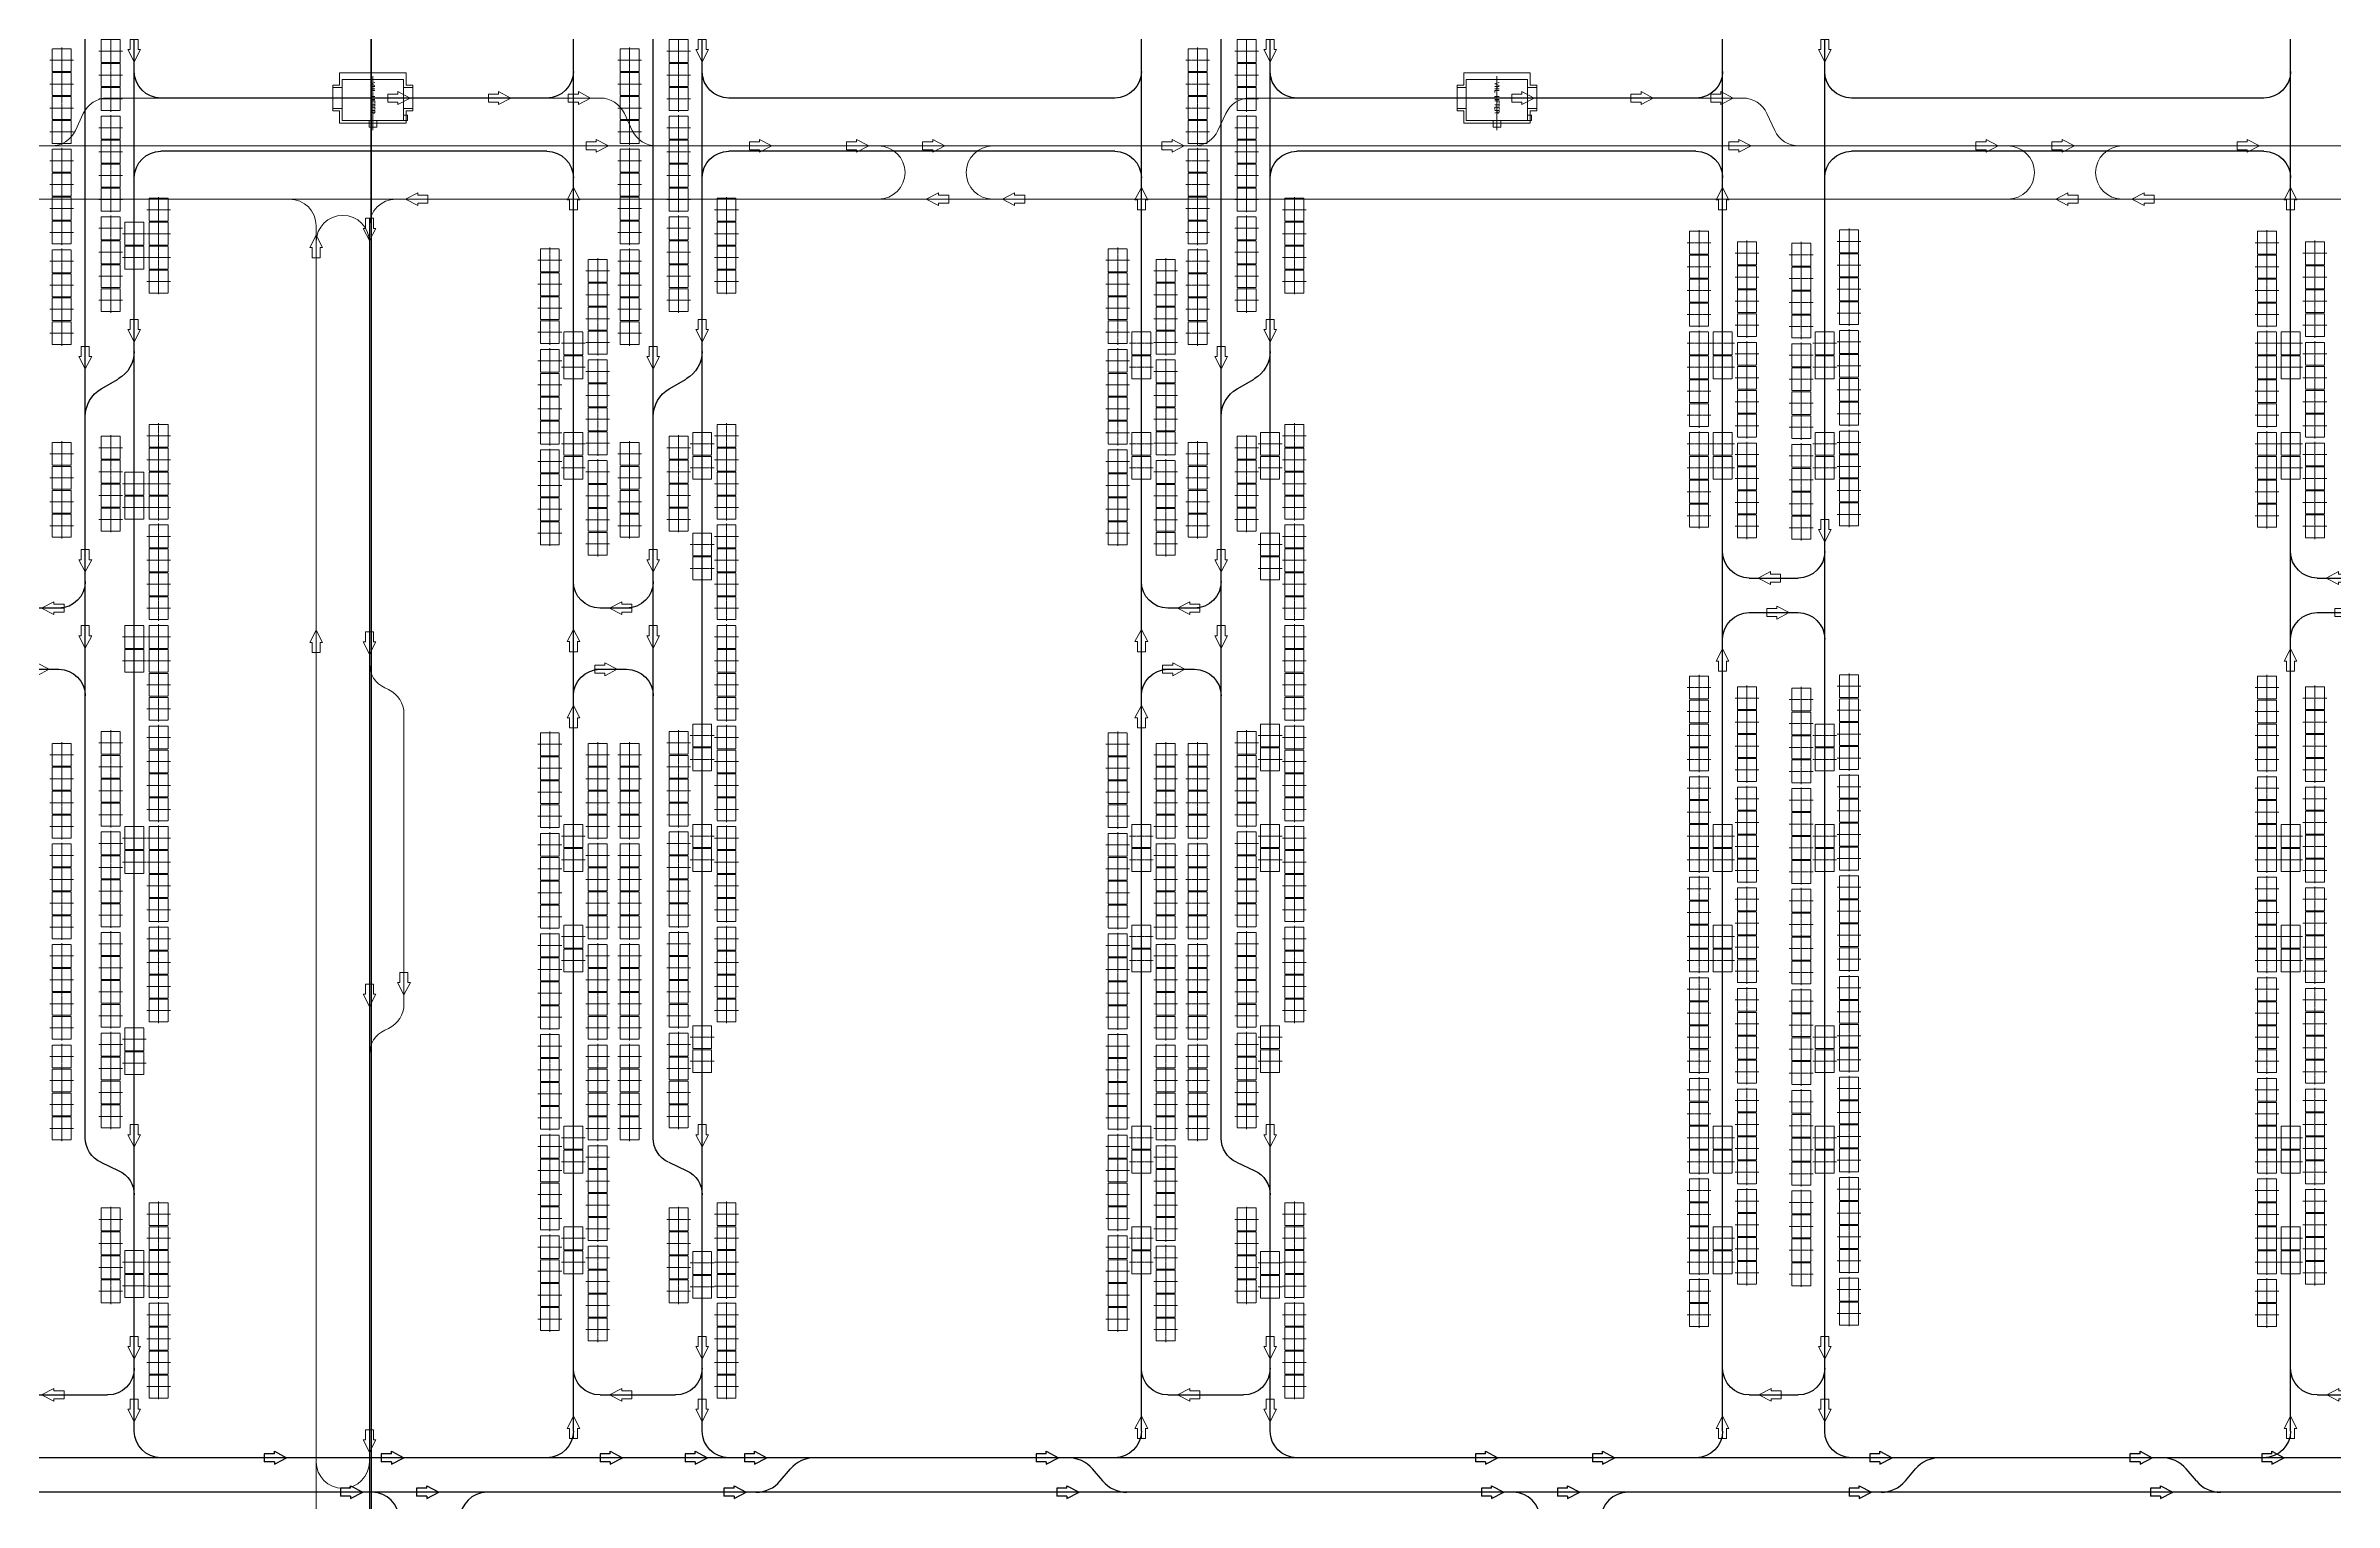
# Model space of a CAD drawing. Header units: millimetres. Extents: x -128 to 670218, y 27186 to 149492.
# Drawn here: x 432642 to 475648, y 80349 to 107718 of the extents above; entities that cross this region are included whole.
import ezdxf
from ezdxf.enums import TextEntityAlignment as Align

# ---------------------------------------------------------------- set-up
doc = ezdxf.new("R2010")
doc.units = ezdxf.units.MM
for name, pattern in [('ACAD_ISO08W100', [36, 24, -3, 6, -3]), ('AM_ISO08W050', [18, 12, -1.5, 3, -1.5]), ('XAT-M16_6F_EQ Layout_20211120$0$ACAD_ISO08W100', [36, 24, -3, 6, -3])]:
    doc.linetypes.add(name, pattern=pattern)
for name, color, linetype, lineweight in [('_CLINE', 4, 'XAT-M16_6F_EQ Layout_20211120$0$ACAD_ISO08W100', 9), ('CL', 4, 'Continuous', 9), ('CLINE', 4, 'ACAD_ISO08W100', 9), ('DIRECT', 40, 'Continuous', 9), ('LINE_EQ', 4, 'AM_ISO08W050', 20), ('LINE_STB', 151, 'Continuous', 30), ('Rail Block(Upper)', 191, 'Continuous', 18), ('Rail_H6022(Upper)', 6, 'Continuous', 18), ('TXT', 3, 'Continuous', 9), ('ZONE', 8, 'Continuous', 9)]:
    doc.layers.add(name, color=color, linetype=linetype, lineweight=lineweight)
doc.layers.add('Rail_H4822(Lower)', color=7, linetype='Continuous')
doc.styles.add('CF-FNT', font='romans.shx', dxfattribs={"width": 0.85, "bigfont": 'bigfont.shx'})

# ---------------------------------------------------------------- blocks, each defined once
blk = doc.blocks.new('*U3')
at = {"color": 0, "linetype": 'ByBlock'}
for p, q in [((-120, -230), (0, 0)), ((0, 0), (0, -420)), ((120, -230), (0, 0)), ((-75, -230), (-120, -230)), ((-75, -230), (-75, -420)), ((75, -420), (-75, -420)), ((75, -230), (75, -420)), ((75, -230), (120, -230))]:
    blk.add_line(p, q, dxfattribs=at)
blk = doc.blocks.new('A$C31676947')
at = {"layer": 'Rail_H4822(Lower)'}
for p, q in [((500, 47250), (500, 500)), ((2420, 47250), (2420, 500)), ((1000, 46570), (1920, 46570)), ((1000, 31870), (1920, 31870)), ((1000, 31220), (1920, 31220)), ((1000, 16520), (1920, 16520)), ((1000, 15870), (1920, 15870)), ((1000, 1180), (1920, 1180))]:
    blk.add_line(p, q, dxfattribs=at)
for centre, start, end in [((0, 47250), 0, 90), ((2920, 47250), 90, 180), ((1000, 46070), 90, 180), ((1920, 46070), 0, 90), ((1000, 32370), 180, 270), ((1920, 32370), 270, 0), ((1000, 30720), 90, 180), ((1920, 30720), 0, 90), ((0, 23700), 270, 0), ((2920, 23700), 180, 270), ((0, 21700), 0, 90), ((2920, 21700), 90, 180), ((1000, 17020), 180, 270), ((1920, 17020), 270, 0), ((1000, 15370), 90, 180), ((1920, 15370), 0, 90), ((1000, 1680), 180, 270), ((1920, 1680), 270, 0), ((0, 500), 270, 0), ((2920, 500), 180, 270)]:
    blk.add_arc(centre, 500, start, end, dxfattribs=at)
at = {"layer": 'DIRECT'}
for p, rotation in [((500, 46970), 180), ((1180, 46570), 89.99999999999999), ((500, 32550), 180), ((500, 23880), 180), ((500, 17200), 180), ((500, 1860), 180), ((1740, 1180), 270), ((500, 680), 180)]:
    blk.add_blockref('*U3', p, dxfattribs=dict(at, rotation=rotation))
for p in [(2420, 47070), (2420, 45890), (2420, 30540), (2420, 21520), (2420, 15190), (2420, 780)]:
    blk.add_blockref('*U3', p, dxfattribs=at)
at = {"layer": 'DIRECT', "lineweight": -2}
for p, rotation in [((1750, 31870), 270), ((1170, 31220), 89.99999999999999), ((1750, 16520), 270), ((1170, 15870), 89.99999999999999)]:
    blk.add_blockref('*U3', p, dxfattribs=dict(at, rotation=rotation))
blk = doc.blocks.new('A$Ca08771bd')
at = {"layer": 'Rail_H4822(Lower)'}
for p, q in [((500, 47250), (500, 500)), ((2920, 47250), (2920, 500)), ((1000, 46570), (2420, 46570)), ((2290, 42199), (2630, 42357)), ((2000, 41745), (2000, 6005)), ((1000, 32935), (1500, 32935)), ((1500, 31785), (1000, 31785)), ((2300, 27664), (2620, 27480)), ((2300, 17736), (2620, 17920)), ((1000, 13615), (1500, 13615)), ((1500, 12465), (1000, 12465)), ((2290, 5552), (2630, 5394)), ((1000, 1180), (2420, 1180))]:
    blk.add_line(p, q, dxfattribs=at)
for centre, radius, start, end in [((0, 47250), 500, 0, 90), ((3420, 47250), 500, 90, 180), ((1000, 46070), 500, 90, 180), ((2420, 46070), 500, 0, 90), ((2420, 42811), 500, 294.8882, 0), ((2500, 41745), 500, 114.8882, 180), ((1000, 33435), 500, 180, 270), ((1500, 33435), 500, 270, 0), ((1000, 31285), 500, 90, 180), ((1500, 31285), 500, 0, 90), ((2600, 28184), 600, 180, 240), ((2320, 26960), 600, 0, 60), ((0, 23700), 500, 270, 0), ((3420, 23700), 500, 180, 270), ((0, 21700), 500, 0, 90), ((3420, 21700), 500, 90, 180), ((2320, 18440), 600, 300, 0), ((2600, 17216), 600, 120, 180), ((1000, 14115), 500, 180, 270), ((1500, 14115), 500, 270, 0), ((1000, 11965), 500, 90, 180), ((1500, 11965), 500, 0, 90), ((2500, 6005), 500, 180, 245.1118), ((2420, 4940), 500, 0, 65.1118), ((1000, 1680), 500, 180, 270), ((2420, 1680), 500, 270, 0), ((0, 500), 500, 270, 0), ((3420, 500), 500, 180, 270)]:
    blk.add_arc(centre, radius, start, end, dxfattribs=at)
at = {"layer": 'DIRECT'}
for p, rotation in [((500, 46970), 180), ((1180, 46570), 90), ((500, 33615), 180), ((1320, 32935), 270), ((500, 32185), 180), ((1180, 31785), 90), ((500, 23880), 180), ((500, 14295), 180), ((1320, 13615), 270), ((500, 12865), 180), ((1180, 12465), 90), ((500, 1860), 180), ((2240, 1180), 270), ((500, 680), 180)]:
    blk.add_blockref('*U3', p, dxfattribs=dict(at, rotation=rotation))
for p in [(2920, 47070), (2920, 45890), (2920, 41911), (2000, 32535), (2000, 31105), (2920, 21520), (2000, 13215), (2000, 11785), (2920, 780)]:
    blk.add_blockref('*U3', p, dxfattribs=at)
at = {"layer": 'DIRECT', "lineweight": -2}
for p in [(2000, 27287), (2920, 26780), (2920, 17543), (2000, 17036), (2920, 4760)]:
    blk.add_blockref('*U3', p, dxfattribs=at)
blk = doc.blocks.new('*U554')
at = {"color": 0, "linetype": 'ByBlock'}
for p, q in [((-120, -230), (0, 0)), ((0, 0), (0, -420)), ((120, -230), (0, 0)), ((-75, -230), (-120, -230)), ((-75, -230), (-75, -420)), ((75, -420), (-75, -420)), ((75, -230), (75, -420)), ((75, -230), (120, -230))]:
    blk.add_line(p, q, dxfattribs=at)
blk = doc.blocks.new('*U556')
at = {"color": 0, "linetype": 'ByBlock'}
for p, q in [((-120, -230), (0, 0)), ((0, 0), (0, -420)), ((120, -230), (0, 0)), ((-75, -230), (-120, -230)), ((-75, -230), (-75, -420)), ((75, -420), (-75, -420)), ((75, -230), (75, -420)), ((75, -230), (120, -230))]:
    blk.add_line(p, q, dxfattribs=at)
blk = doc.blocks.new('*U421')
at = {"color": 0, "linetype": 'ByBlock'}
for p, q in [((-120, -230), (0, 0)), ((0, 0), (0, -420)), ((120, -230), (0, 0)), ((-75, -230), (-120, -230)), ((-75, -230), (-75, -420)), ((75, -420), (-75, -420)), ((75, -230), (75, -420)), ((75, -230), (120, -230))]:
    blk.add_line(p, q, dxfattribs=at)
blk = doc.blocks.new('*U475')
at = {"color": 0, "linetype": 'ByBlock'}
for p, q in [((-120, -230), (0, 0)), ((0, 0), (0, -420)), ((120, -230), (0, 0)), ((-75, -230), (-120, -230)), ((-75, -230), (-75, -420)), ((75, -420), (-75, -420)), ((75, -230), (75, -420)), ((75, -230), (120, -230))]:
    blk.add_line(p, q, dxfattribs=at)
blk = doc.blocks.new('*U445')
at = {"color": 0, "linetype": 'ByBlock'}
for p, q in [((-120, -230), (0, 0)), ((0, 0), (0, -420)), ((120, -230), (0, 0)), ((-75, -230), (-120, -230)), ((-75, -230), (-75, -420)), ((75, -420), (-75, -420)), ((75, -230), (75, -420)), ((75, -230), (120, -230))]:
    blk.add_line(p, q, dxfattribs=at)
blk = doc.blocks.new('*U447')
at = {"color": 0, "linetype": 'ByBlock'}
for p, q in [((-120, -230), (0, 0)), ((0, 0), (0, -420)), ((120, -230), (0, 0)), ((-75, -230), (-120, -230)), ((-75, -230), (-75, -420)), ((75, -420), (-75, -420)), ((75, -230), (75, -420)), ((75, -230), (120, -230))]:
    blk.add_line(p, q, dxfattribs=at)
blk = doc.blocks.new('*U712')
at = {"color": 0, "linetype": 'ByBlock'}
for p, q in [((-120, -230), (0, 0)), ((0, 0), (0, -420)), ((120, -230), (0, 0)), ((-75, -230), (-120, -230)), ((-75, -230), (-75, -420)), ((75, -420), (-75, -420)), ((75, -230), (75, -420)), ((75, -230), (120, -230))]:
    blk.add_line(p, q, dxfattribs=at)
blk = doc.blocks.new('*U746')
at = {"color": 0, "linetype": 'ByBlock'}
for p, q in [((-120, -230), (0, 0)), ((0, 0), (0, -420)), ((120, -230), (0, 0)), ((-75, -230), (-120, -230)), ((-75, -230), (-75, -420)), ((75, -420), (-75, -420)), ((75, -230), (75, -420)), ((75, -230), (120, -230))]:
    blk.add_line(p, q, dxfattribs=at)
blk = doc.blocks.new('*U714')
at = {"color": 0, "linetype": 'ByBlock'}
for p, q in [((-120, -230), (0, 0)), ((0, 0), (0, -420)), ((120, -230), (0, 0)), ((-75, -230), (-120, -230)), ((-75, -230), (-75, -420)), ((75, -420), (-75, -420)), ((75, -230), (75, -420)), ((75, -230), (120, -230))]:
    blk.add_line(p, q, dxfattribs=at)
blk = doc.blocks.new('*U646')
at = {"color": 0, "linetype": 'ByBlock'}
for p, q in [((-120, -230), (0, 0)), ((0, 0), (0, -420)), ((120, -230), (0, 0)), ((-75, -230), (-120, -230)), ((-75, -230), (-75, -420)), ((75, -420), (-75, -420)), ((75, -230), (75, -420)), ((75, -230), (120, -230))]:
    blk.add_line(p, q, dxfattribs=at)
blk = doc.blocks.new('*U648')
at = {"color": 0, "linetype": 'ByBlock'}
for p, q in [((-120, -230), (0, 0)), ((0, 0), (0, -420)), ((120, -230), (0, 0)), ((-75, -230), (-120, -230)), ((-75, -230), (-75, -420)), ((75, -420), (-75, -420)), ((75, -230), (75, -420)), ((75, -230), (120, -230))]:
    blk.add_line(p, q, dxfattribs=at)
blk = doc.blocks.new('*U309')
at = {"color": 0, "linetype": 'ByBlock'}
for p, q in [((-120, -230), (0, 0)), ((0, 0), (0, -420)), ((120, -230), (0, 0)), ((-75, -230), (-120, -230)), ((-75, -230), (-75, -420)), ((75, -420), (-75, -420)), ((75, -230), (75, -420)), ((75, -230), (120, -230))]:
    blk.add_line(p, q, dxfattribs=at)
blk = doc.blocks.new('*U310')
at = {"color": 0, "linetype": 'ByBlock'}
for p, q in [((-120, -230), (0, 0)), ((0, 0), (0, -420)), ((120, -230), (0, 0)), ((-75, -230), (-120, -230)), ((-75, -230), (-75, -420)), ((75, -420), (-75, -420)), ((75, -230), (75, -420)), ((75, -230), (120, -230))]:
    blk.add_line(p, q, dxfattribs=at)
blk = doc.blocks.new('*U313')
at = {"color": 0, "linetype": 'ByBlock'}
for p, q in [((-120, -230), (0, 0)), ((0, 0), (0, -420)), ((120, -230), (0, 0)), ((-75, -230), (-120, -230)), ((-75, -230), (-75, -420)), ((75, -420), (-75, -420)), ((75, -230), (75, -420)), ((75, -230), (120, -230))]:
    blk.add_line(p, q, dxfattribs=at)
blk = doc.blocks.new('*U314')
at = {"color": 0, "linetype": 'ByBlock'}
for p, q in [((-120, -230), (0, 0)), ((0, 0), (0, -420)), ((120, -230), (0, 0)), ((-75, -230), (-120, -230)), ((-75, -230), (-75, -420)), ((75, -420), (-75, -420)), ((75, -230), (75, -420)), ((75, -230), (120, -230))]:
    blk.add_line(p, q, dxfattribs=at)
blk = doc.blocks.new('*U315')
at = {"color": 0, "linetype": 'ByBlock'}
for p, q in [((-120, -230), (0, 0)), ((0, 0), (0, -420)), ((120, -230), (0, 0)), ((-75, -230), (-120, -230)), ((-75, -230), (-75, -420)), ((75, -420), (-75, -420)), ((75, -230), (75, -420)), ((75, -230), (120, -230))]:
    blk.add_line(p, q, dxfattribs=at)
blk = doc.blocks.new('*U316')
at = {"color": 0, "linetype": 'ByBlock'}
for p, q in [((-120, -230), (0, 0)), ((0, 0), (0, -420)), ((120, -230), (0, 0)), ((-75, -230), (-120, -230)), ((-75, -230), (-75, -420)), ((75, -420), (-75, -420)), ((75, -230), (75, -420)), ((75, -230), (120, -230))]:
    blk.add_line(p, q, dxfattribs=at)
blk = doc.blocks.new('*U319')
at = {"color": 0, "linetype": 'ByBlock'}
for p, q in [((-120, -230), (0, 0)), ((0, 0), (0, -420)), ((120, -230), (0, 0)), ((-75, -230), (-120, -230)), ((-75, -230), (-75, -420)), ((75, -420), (-75, -420)), ((75, -230), (75, -420)), ((75, -230), (120, -230))]:
    blk.add_line(p, q, dxfattribs=at)
blk = doc.blocks.new('*U285')
at = {"color": 0, "linetype": 'ByBlock'}
for p, q in [((-120, -230), (0, 0)), ((0, 0), (0, -420)), ((120, -230), (0, 0)), ((-75, -230), (-120, -230)), ((-75, -230), (-75, -420)), ((75, -420), (-75, -420)), ((75, -230), (75, -420)), ((75, -230), (120, -230))]:
    blk.add_line(p, q, dxfattribs=at)
blk = doc.blocks.new('EG-TR_ARW_1-2')
at = {"color": 0, "linetype": 'ByBlock'}
for p, q in [((-120, -230), (0, 0)), ((0, 0), (0, -420)), ((120, -230), (0, 0)), ((-75, -230), (-120, -230)), ((-75, -230), (-75, -420)), ((75, -420), (-75, -420)), ((75, -230), (75, -420)), ((75, -230), (120, -230))]:
    blk.add_line(p, q, dxfattribs=at)
blk = doc.blocks.new('A$C90e8e326')
at = {"layer": 'Rail_H6022(Upper)'}
for p, q in [((432161, 76790), (432310, 77110)), ((432763, 77400), (442024, 77400)), ((442626, 76790), (442477, 77110)), ((453632, 76790), (453781, 77110)), ((454234, 77400), (463495, 77400)), ((464097, 76790), (463948, 77110)), ((341241, 76500), (534316, 76500)), ((534316, 75500), (342241, 75500)), ((436686, 75000), (436686, 28750)), ((437686, 75000), (437686, 28750)), ((438046, 66284), (437975, 66316)), ((438336, 65830), (438336, 60370)), ((438046, 59916), (437975, 59884))]:
    blk.add_line(p, q, dxfattribs=at)
for centre, start, end in [((432763, 76900), 90, 155.1118), ((442024, 76900), 24.8882, 90), ((454234, 76900), 90, 155.1118), ((463495, 76900), 24.8882, 90), ((431708, 77000), 270, 335.1118), ((443079, 77000), 204.8882, 270), ((453179, 77000), 270, 335.1118), ((464550, 77000), 204.8882, 270), ((447252, 76000), 270, 90), ((449402, 76000), 90, 270), ((468476, 76000), 270, 90), ((470626, 76000), 90, 270), ((436186, 75000), 0, 90), ((438186, 75000), 90, 180), ((437186, 74695), 0, 180), ((438186, 66770), 180, 245.1118), ((437836, 65830), 0, 65.1118), ((437836, 60370), 294.8882, 0), ((438186, 59430), 114.8882, 180), ((437186, 51775), 180, 0)]:
    blk.add_arc(centre, 500, start, end, dxfattribs=at)
at = {"layer": 'Rail_H6022(Upper)', "lineweight": -2, "xscale": -1, "rotation": 270}
for p in [(440343, 77400), (461814, 77400), (452999, 76500)]:
    blk.add_blockref('EG-TR_ARW_1-2', p, dxfattribs=at)
at = {"layer": 'Rail_H6022(Upper)'}
for p, xscale, rotation in [((441844, 77400), -1, 270), ((463315, 77400), -1, 270), ((442179, 76500), -1, 270), ((445246, 76500), -1, 270), ((447072, 76500), -1, 270), ((448502, 76500), -1, 270), ((463650, 76500), -1, 270), ((468296, 76500), -1, 270), ((469726, 76500), -1, 270), ((473206, 76500), -1, 270), ((438366, 75500), -1.000000000000001, 90), ((448152, 75500), -1.000000000000001, 90), ((449582, 75500), -1.000000000000001, 90), ((469376, 75500), -1.000000000000001, 90), ((470806, 75500), -1.000000000000001, 90), ((437686, 74720), -1, 180), ((437686, 66950), -1, 180), ((437686, 60330), -1, 180), ((438336, 60550), -1, 180), ((437686, 51955), -1, 180)]:
    blk.add_blockref('EG-TR_ARW_1-2', p, dxfattribs=dict(at, xscale=xscale, rotation=rotation))
at = {"layer": 'Rail_H6022(Upper)', "xscale": -1}
for p in [(436686, 74820), (436686, 67400)]:
    blk.add_blockref('EG-TR_ARW_1-2', p, dxfattribs=at)
blk = doc.blocks.new('*U825')
at = {"color": 0, "linetype": 'ByBlock', "lineweight": -2}
for points in [[(-350, -575), (-350, 575), (425, 575), (425, -575)], [(196, 575), (196, 750), (-196, 750), (-196, 575)], [(545, -72), (545, 72), (425, 72), (425, -72)], [(196, -750), (196, -575), (-196, -575), (-196, -750)]]:
    blk.add_lwpolyline(points, close=True, dxfattribs=at)
at = {"color": 0}
blk.add_lwpolyline([(325, 650), (325, 575), (425, 575), (425, 650)], close=True, dxfattribs=at)
at = {"layer": 'CL'}
blk.add_line((0, 750), (0, -750), dxfattribs=at)
at = {"layer": 'CLINE'}
blk.add_line((-411, 0), (604, 0), dxfattribs=at)
at = {"layer": 'ZONE'}
for p, q in [((-240, 625), (-475, 625)), ((-475, 625), (-475, -625)), ((-240, 625), (-240, 750)), ((-240, 750), (240, 750)), ((240, 750), (240, 625)), ((240, 625), (475, 625)), ((475, 625), (475, -625)), ((-475, -625), (-240, -625)), ((-240, -625), (-240, -750)), ((-240, -750), (240, -750)), ((240, -750), (240, -625)), ((475, -625), (240, -625))]:
    blk.add_line(p, q, dxfattribs=at)
at = {"layer": 'DIRECT', "lineweight": -2}
blk.add_blockref('EG-TR_ARW_1-2', (0, 700), dxfattribs=at)
at = {"layer": 'TXT', "style": 'CF-FNT', "flags": 8}
blk.add_attdef('UNITID', text='', height=80, dxfattribs=at).set_placement((0, 0), align=Align.MIDDLE_CENTER)
blk = doc.blocks.new('XAT-M16_6F_EQ Layout_20211120$0$EG-12_FOUP_(01)-pv')
at = {"layer": '_CLINE'}
for p, q in [((0, 211), (0, -235)), ((-239, -12), (239, -12))]:
    blk.add_line(p, q, dxfattribs=at)
at = {"layer": 'LINE_EQ'}
blk.add_lwpolyline([(-215, 166), (-215, -190), (215, -190), (215, 166)], close=True, dxfattribs=at)
blk = doc.blocks.new('A$Cb83e1a90')
at = {"rotation": 89.99999999999999}
for p in [(-955, -909), (-955, -1359), (-955, -1809), (-955, -2259)]:
    blk.add_blockref('XAT-M16_6F_EQ Layout_20211120$0$EG-12_FOUP_(01)-pv', p, dxfattribs=at)
blk = doc.blocks.new('A$Ca79c4620')
at = {"rotation": 89.99999999999999}
for p in [(945, -882), (945, -1332), (945, -1782), (945, -2232)]:
    blk.add_blockref('XAT-M16_6F_EQ Layout_20211120$0$EG-12_FOUP_(01)-pv', p, dxfattribs=at)

msp = doc.modelspace()

# ---------------------------------------------------------------- linework, layer by layer
for points in [[(385178, 132785), (438756, 132785), (438756, 79986), (385178, 79986)], [(438756, 132785), (534517, 132785), (534517, 79986), (438756, 79986)]]:
    msp.add_lwpolyline(points, close=True)
at = {"layer": 'Rail_H4822(Lower)'}
for p, q in [((442058, 106736), (434805, 106736)), ((452731, 106736), (445478, 106736)), ((463654, 106736), (456151, 106736)), ((474327, 106736), (466574, 106736)), ((442058, 105736), (434805, 105736)), ((452731, 105736), (445478, 105736)), ((463654, 105736), (456151, 105736)), ((474327, 105736), (466574, 105736)), ((667388, 81186), (414398, 81186)), ((446445, 80748), (446637, 80975)), ((452504, 80748), (452312, 80975)), ((467589, 80748), (467781, 80975)), ((473058, 80748), (472866, 80975)), ((667114, 80536), (411771, 80536))]:
    msp.add_line(p, q, dxfattribs=at)
for centre, radius, start, end in [((447094, 80586), 600, 90, 139.6984), ((451854, 80586), 600, 40.3016, 90), ((468238, 80586), 600, 90, 139.6984), ((472408, 80586), 600, 40.3016, 90), ((438781, 80036), 500, 270, 90), ((440931, 80036), 500, 90, 270), ((445987, 81136), 600, 270, 319.6984), ((452961, 81136), 600, 220.3016, 270), ((460221, 80036), 500, 270, 90), ((462371, 80036), 500, 90, 270), ((467131, 81136), 600, 270, 319.6984), ((473515, 81136), 600, 220.3016, 270)]:
    msp.add_arc(centre, radius, start, end, dxfattribs=at)

# ---------------------------------------------------------------- block references
at = {"layer": 'LINE_EQ', "rotation": 89.99999999999999}
for p in [(434293, 104187), (434293, 103737), (442546, 102127), (453219, 102127), (464142, 102127), (466062, 102127), (474815, 102127), (442546, 101677), (453219, 101677), (464142, 101677), (466062, 101677), (474815, 101677), (442546, 100237), (444966, 100237), (453219, 100237), (455639, 100237), (464142, 100237), (466062, 100237), (474815, 100237), (442546, 99787), (444966, 99787), (453219, 99787), (455639, 99787), (464142, 99787), (466062, 99787), (474815, 99787), (434293, 99489), (434293, 99039), (444966, 98347), (455639, 98347), (444966, 97897), (455639, 97897), (434293, 96609), (434293, 96159), (444966, 94758), (455639, 94758), (466062, 94758), (444966, 94308), (455639, 94308), (466062, 94308), (434293, 92829), (442546, 92868), (444966, 92868), (453219, 92868), (455639, 92868), (464142, 92868), (466062, 92868), (474815, 92868), (434293, 92379), (442546, 92418), (444966, 92418), (453219, 92418), (455639, 92418), (464142, 92418), (466062, 92418), (474815, 92418), (442546, 90978), (453219, 90978), (464142, 90978), (474815, 90978), (442546, 90528), (453219, 90528), (464142, 90528), (474815, 90528), (434293, 89049), (444966, 89088), (455639, 89088), (466062, 89088), (434293, 88599), (444966, 88638), (455639, 88638), (466062, 88638), (442546, 87198), (453219, 87198), (464142, 87198), (466062, 87198), (474815, 87198), (442546, 86748), (453219, 86748), (464142, 86748), (466062, 86748), (474815, 86748), (442546, 85308), (453219, 85308), (464142, 85308), (474815, 85308), (434293, 84863), (442546, 84858), (444966, 84846), (453219, 84858), (455639, 84846), (464142, 84858), (474815, 84858), (434293, 84413), (444966, 84396), (455639, 84396)]:
    msp.add_blockref('XAT-M16_6F_EQ Layout_20211120$0$EG-12_FOUP_(01)-pv', p, dxfattribs=at)
at = {"layer": 'LINE_STB'}
for name, p in [('A$Cb83e1a90', (434805, 108977)), ('A$Cb83e1a90', (445478, 108977)), ('A$Cb83e1a90', (456151, 108977)), ('A$Cb83e1a90', (433885, 108357)), ('A$Cb83e1a90', (444558, 108357)), ('A$Cb83e1a90', (455231, 108357)), ('A$Cb83e1a90', (434805, 107087)), ('A$Cb83e1a90', (445478, 107087)), ('A$Cb83e1a90', (456151, 107087)), ('A$Cb83e1a90', (433885, 106467)), ('A$Cb83e1a90', (444558, 106467)), ('A$Cb83e1a90', (455231, 106467)), ('A$Cb83e1a90', (434805, 105197)), ('A$Cb83e1a90', (435705, 105546)), ('A$Cb83e1a90', (445478, 105197)), ('A$Cb83e1a90', (446378, 105546)), ('A$Cb83e1a90', (456151, 105197)), ('A$Cb83e1a90', (457051, 105546)), ('A$Cb83e1a90', (433885, 104577)), ('A$Cb83e1a90', (443058, 104596)), ('A$Cb83e1a90', (444558, 104577)), ('A$Cb83e1a90', (453731, 104596)), ('A$Cb83e1a90', (455231, 104577)), ('A$Cb83e1a90', (443058, 102706)), ('A$Cb83e1a90', (453731, 102706)), ('A$Cb83e1a90', (433885, 100958)), ('A$Cb83e1a90', (434805, 101073)), ('A$Cb83e1a90', (435705, 101298)), ('A$Cb83e1a90', (444558, 100958)), ('A$Cb83e1a90', (445478, 101073)), ('A$Cb83e1a90', (446378, 101298)), ('A$Cb83e1a90', (455231, 100958)), ('A$Cb83e1a90', (456151, 101073)), ('A$Cb83e1a90', (457051, 101298)), ('A$Cb83e1a90', (443058, 100816)), ('A$Cb83e1a90', (453731, 100816)), ('A$Cb83e1a90', (435705, 99408)), ('A$Cb83e1a90', (446378, 99408)), ('A$Cb83e1a90', (457051, 99408)), ('A$Cb83e1a90', (435705, 97518)), ('A$Cb83e1a90', (446378, 97518)), ('A$Cb83e1a90', (457051, 97518)), ('A$Cb83e1a90', (433885, 95303)), ('A$Ca79c4620', (432905, 95501)), ('A$Cb83e1a90', (435705, 95628)), ('A$Cb83e1a90', (443058, 95501)), ('A$Cb83e1a90', (444558, 95303)), ('A$Ca79c4620', (443578, 95501)), ('A$Cb83e1a90', (446378, 95628)), ('A$Cb83e1a90', (453731, 95501)), ('A$Cb83e1a90', (455231, 95303)), ('A$Ca79c4620', (454251, 95501)), ('A$Cb83e1a90', (457051, 95628)), ('A$Ca79c4620', (432905, 93611)), ('A$Cb83e1a90', (435705, 93738)), ('A$Cb83e1a90', (443058, 93611)), ('A$Ca79c4620', (443578, 93611)), ('A$Cb83e1a90', (446378, 93738)), ('A$Cb83e1a90', (453731, 93611)), ('A$Ca79c4620', (454251, 93611)), ('A$Cb83e1a90', (457051, 93738)), ('A$Cb83e1a90', (433885, 93413)), ('A$Cb83e1a90', (444558, 93413)), ('A$Cb83e1a90', (455231, 93413)), ('A$Cb83e1a90', (435705, 91848)), ('A$Cb83e1a90', (446378, 91848)), ('A$Cb83e1a90', (457051, 91848)), ('A$Cb83e1a90', (433885, 91523)), ('A$Ca79c4620', (432905, 91721)), ('A$Cb83e1a90', (443058, 91721)), ('A$Cb83e1a90', (444558, 91523)), ('A$Ca79c4620', (443578, 91721)), ('A$Cb83e1a90', (453731, 91721)), ('A$Cb83e1a90', (455231, 91523)), ('A$Ca79c4620', (454251, 91721)), ('A$Ca79c4620', (432905, 89831)), ('A$Cb83e1a90', (443058, 89831)), ('A$Ca79c4620', (443578, 89831)), ('A$Cb83e1a90', (453731, 89831)), ('A$Ca79c4620', (454251, 89831)), ('A$Cb83e1a90', (433885, 89633)), ('A$Cb83e1a90', (444558, 89633)), ('A$Cb83e1a90', (455231, 89633)), ('A$Cb83e1a90', (443058, 87941)), ('A$Cb83e1a90', (453731, 87941)), ('A$Ca79c4620', (432905, 86545)), ('A$Cb83e1a90', (435705, 86671)), ('A$Ca79c4620', (443578, 86545)), ('A$Cb83e1a90', (446378, 86671)), ('A$Ca79c4620', (454251, 86545)), ('A$Cb83e1a90', (457051, 86671)), ('A$Cb83e1a90', (443058, 86051)), ('A$Cb83e1a90', (453731, 86051)), ('A$Cb83e1a90', (435705, 84781)), ('A$Cb83e1a90', (446378, 84781)), ('A$Cb83e1a90', (457051, 84781))]:
    msp.add_blockref(name, p, dxfattribs=at)
at = {"layer": 'LINE_STB', "rotation": 89.99999999999999}
for p in [(463699, 104017), (466519, 104043), (474372, 104017), (443003, 103489), (453676, 103489), (463699, 103567), (464599, 103818), (465619, 103792), (466519, 103593), (474372, 103567), (475272, 103818), (443003, 103039), (453676, 103039), (463699, 103117), (464599, 103368), (465619, 103342), (466519, 103143), (474372, 103117), (475272, 103368), (443003, 102589), (453676, 102589), (463699, 102667), (464599, 102918), (465619, 102892), (466519, 102693), (474372, 102667), (475272, 102918), (443003, 102139), (453676, 102139), (463699, 102127), (464599, 102468), (465619, 102442), (466519, 102153), (474372, 102127), (475272, 102468), (464599, 101928), (465619, 101902), (466519, 101703), (475272, 101928), (443003, 101599), (453676, 101599), (463699, 101677), (464599, 101478), (465619, 101452), (474372, 101677), (475272, 101478), (443003, 101149), (453676, 101149), (463699, 101227), (464599, 101028), (465619, 101002), (466519, 101253), (474372, 101227), (475272, 101028), (443003, 100699), (453676, 100699), (463699, 100777), (464599, 100578), (465619, 100552), (466519, 100803), (474372, 100777), (475272, 100578), (443003, 100249), (453676, 100249), (463699, 100237), (464599, 100038), (465619, 100012), (466519, 100263), (474372, 100237), (475272, 100038), (443003, 99709), (453676, 99709), (463699, 99787), (464599, 99588), (465619, 99562), (466519, 99813), (474372, 99787), (475272, 99588), (443003, 99259), (453676, 99259), (463699, 99337), (464599, 99138), (465619, 99112), (466519, 99363), (474372, 99337), (475272, 99138), (443003, 98809), (453676, 98809), (463699, 98887), (464599, 98688), (466519, 98913), (474372, 98887), (475272, 98688), (443003, 98359), (453676, 98359), (465619, 98662), (466519, 95684), (463699, 95658), (464599, 95459), (465619, 95433), (466519, 95234), (474372, 95658), (475272, 95459), (463699, 95208), (464599, 95009), (465619, 94983), (474372, 95208), (475272, 95009), (443003, 94394), (453676, 94394), (463699, 94758), (464599, 94559), (465619, 94533), (466519, 94784), (474372, 94758), (475272, 94559), (443003, 93944), (453676, 93944), (463699, 94308), (464599, 94109), (465619, 94083), (466519, 94334), (474372, 94308), (475272, 94109), (463699, 93768), (464599, 93569), (465619, 93543), (466519, 93794), (474372, 93768), (475272, 93569), (443003, 93494), (453676, 93494), (463699, 93318), (464599, 93119), (465619, 93093), (466519, 93344), (474372, 93318), (475272, 93119), (443003, 93044), (453676, 93044), (463699, 92868), (464599, 92669), (466519, 92894), (474372, 92868), (475272, 92669), (443003, 92504), (453676, 92504), (463699, 92418), (465619, 92643), (466519, 92444), (474372, 92418), (443003, 92054), (453676, 92054), (463699, 91878), (464599, 92219), (465619, 92193), (466519, 91904), (474372, 91878), (475272, 92219), (443003, 91604), (453676, 91604), (463699, 91428), (464599, 91679), (465619, 91653), (466519, 91454), (474372, 91428), (475272, 91679), (443003, 91154), (453676, 91154), (463699, 90978), (464599, 91229), (465619, 91203), (466519, 91004), (474372, 90978), (475272, 91229), (443003, 90614), (453676, 90614), (463699, 90528), (464599, 90779), (465619, 90753), (466519, 90554), (474372, 90528), (475272, 90779), (443003, 90164), (453676, 90164), (464599, 90329), (465619, 90303), (475272, 90329), (443003, 89714), (453676, 89714), (463699, 89988), (464599, 89789), (465619, 89763), (466519, 90014), (474372, 89988), (475272, 89789), (443003, 89264), (453676, 89264), (463699, 89538), (464599, 89339), (465619, 89313), (466519, 89564), (474372, 89538), (475272, 89339), (463699, 89088), (464599, 88889), (465619, 88863), (466519, 89114), (474372, 89088), (475272, 88889), (443003, 88724), (453676, 88724), (463699, 88638), (464599, 88439), (465619, 88413), (466519, 88664), (474372, 88638), (475272, 88439), (443003, 88274), (453676, 88274), (463699, 88098), (466519, 88124), (474372, 88098), (443003, 87824), (453676, 87824), (463699, 87648), (464599, 87899), (465619, 87873), (466519, 87674), (474372, 87648), (475272, 87899), (443003, 87374), (453676, 87374), (463699, 87198), (464599, 87449), (465619, 87423), (466519, 87224), (474372, 87198), (475272, 87449), (443003, 86834), (453676, 86834), (463699, 86748), (464599, 86999), (465619, 86973), (466519, 86774), (474372, 86748), (475272, 86999), (443003, 86384), (453676, 86384), (463699, 86208), (464599, 86549), (465619, 86523), (466519, 86234), (474372, 86208), (475272, 86549), (443003, 85934), (453676, 85934), (464599, 86009), (465619, 85983), (466519, 85784), (475272, 86009), (443003, 85484), (453676, 85484), (463699, 85758), (464599, 85559), (465619, 85533), (474372, 85758), (475272, 85559), (443003, 84944), (453676, 84944), (463699, 85308), (464599, 85109), (465619, 85083), (466519, 85334), (474372, 85308), (475272, 85109), (443003, 84494), (453676, 84494), (463699, 84858), (464599, 84659), (465619, 84633), (466519, 84884), (474372, 84858), (475272, 84659), (463699, 84318), (466519, 84344), (474372, 84318), (443003, 84044), (453676, 84044), (463699, 83868), (466519, 83894), (474372, 83868), (443003, 83594), (453676, 83594)]:
    msp.add_blockref('XAT-M16_6F_EQ Layout_20211120$0$EG-12_FOUP_(01)-pv', p, dxfattribs=at)
at = {"layer": 'Rail Block(Upper)'}
ref = msp.add_blockref('*U825', (438789, 106736), dxfattribs=dict(at, rotation=270))
ref.add_attrib('UNITID', 'VHL LIFTER', dxfattribs={"layer": 'TXT', "height": 80, "rotation": 270, "style": 'CF-FNT'}).set_placement((438789, 106736), align=Align.MIDDLE_CENTER)
ref = msp.add_blockref('*U825', (459913, 106736), dxfattribs=dict(at, rotation=270))
ref.add_attrib('UNITID', 'VHL LIFTER', dxfattribs={"layer": 'TXT', "height": 80, "rotation": 270, "style": 'CF-FNT'}).set_placement((459913, 106736), align=Align.MIDDLE_CENTER)
at = {"layer": 'Rail_H4822(Lower)', "xscale": -1}
for name, p, rotation in [('A$Ca08771bd', (431385, 128936), 180), ('A$Ca08771bd', (442058, 128936), 180), ('A$Ca08771bd', (452731, 128936), 180), ('A$C31676947', (463654, 128936), 180), ('A$C31676947', (474327, 128936), 180), ('*U447', (437168, 81186), 270), ('*U712', (439368, 81186), 270), ('*U714', (443478, 81186), 270), ('*U648', (445078, 81186), 270), ('*U319', (446194, 81186), 270), ('*U315', (451675, 81186), 270), ('*U746', (459928, 81186), 270), ('*U646', (462128, 81186), 270), ('*U313', (467338, 81186), 270), ('*U309', (472229, 81186), 270), ('*U445', (474708, 81186), 270), ('*U475', (438601, 80536), 270), ('*U556', (440031, 80536), 270), ('*U285', (445807, 80536), 270), ('*U316', (452061, 80536), 270), ('*U421', (460041, 80536), 270), ('*U554', (461471, 80536), 270), ('*U314', (466951, 80536), 270), ('*U310', (472615, 80536), 270)]:
    msp.add_blockref(name, p, dxfattribs=dict(at, rotation=rotation))
at = {"layer": 'Rail_H4822(Lower)'}
msp.add_blockref('A$C90e8e326', (1038, 29336), dxfattribs=at)

doc.saveas('drawing.dxf')
